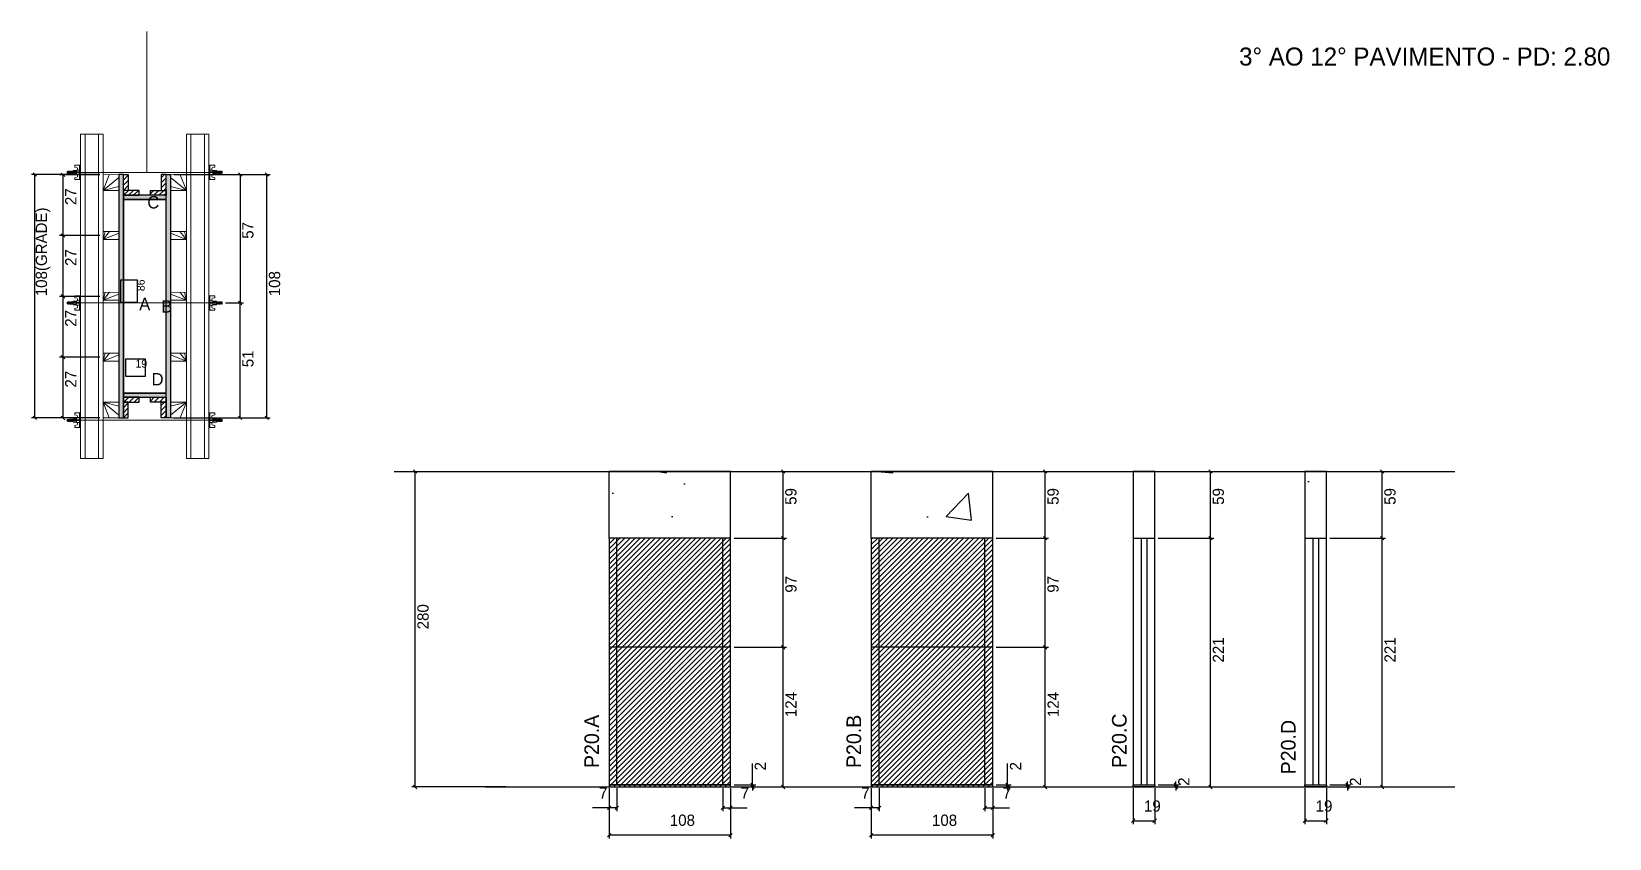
# Model space of a CAD drawing. Header units: metres. Extents: x 2683 to 4085, y 6329 to 7045.
import ezdxf

# ---------------------------------------------------------------- set-up
doc = ezdxf.new("R2010")
doc.units = ezdxf.units.M
for name, color, linetype in [('CHAPA', 7, 'Continuous'), ('COTA', 7, 'Continuous'), ('Hachura', 7, 'Continuous'), ('Madeira', 7, 'Continuous'), ('NIVEL 2° PAV.', 7, 'Continuous'), ('NOMENCLATURA', 7, 'Continuous'), ('Nível', 7, 'Continuous'), ('Painéis', 7, 'Continuous'), ('Perfil Metálico', 7, 'Continuous'), ('SARR_2.2x7', 7, 'Continuous'), ('SARRAFO', 7, 'Continuous'), ('Texto Seção', 7, 'Continuous'), ('TEXTO_GERAL', 7, 'Continuous')]:
    doc.layers.add(name, color=color, linetype=linetype)

msp = doc.modelspace()

# ---------------------------------------------------------------- hatches: boundary and pattern name
at = {"layer": 'COTA'}
h = msp.add_hatch(dxfattribs=at)
h.set_pattern_fill('AR-CONC')
h.paths.add_polyline_path([(3196, 6654.7), (3196, 6595.7), (3304, 6595.7), (3304, 6654.7), (3196, 6654.7)])
h = msp.add_hatch(dxfattribs=at)
h.set_pattern_fill('AR-CONC')
h.paths.add_polyline_path([(3428.9, 6654.7), (3428.9, 6595.7), (3536.9, 6595.7), (3536.9, 6654.7), (3428.9, 6654.7)])
h = msp.add_hatch(dxfattribs=at)
h.set_pattern_fill('AR-CONC')
h.paths.add_polyline_path([(3680.7, 6595.7), (3680.7, 6654.7), (3661.7, 6654.7), (3661.7, 6595.7), (3680.7, 6595.7)])
h = msp.add_hatch(dxfattribs=at)
h.set_pattern_fill('AR-CONC')
h.paths.add_polyline_path([(3833.2, 6595.7), (3833.2, 6654.7), (3814.2, 6654.7), (3814.2, 6595.7), (3833.2, 6595.7)])
at = {"layer": 'Hachura'}
h = msp.add_hatch(color=7, dxfattribs=at)
h.dxf.hatch_style = 1
h.paths.add_polyline_path([(2764.5, 6918.4), (2760.5, 6918.4), (2760.5, 6702.4), (2764.5, 6702.4), (2764.5, 6918.4)])
h = msp.add_hatch(color=7, dxfattribs=at)
h.dxf.hatch_style = 1
h.paths.add_polyline_path([(2764.5, 6918.4), (2760.5, 6918.4), (2760.5, 6702.4), (2764.5, 6702.4), (2764.5, 6918.4)])
h = msp.add_hatch(dxfattribs=at)
h.set_pattern_fill('ANSI31')
h.paths.add_polyline_path([(2764.5, 6904.4), (2768.9, 6904.4), (2768.9, 6918.4), (2764.5, 6918.4), (2764.5, 6904.4)])
h = msp.add_hatch(dxfattribs=at)
h.set_pattern_fill('ANSI31')
h.paths.add_polyline_path([(2802.5, 6904.4), (2798.1, 6904.4), (2798.1, 6918.4), (2802.5, 6918.4), (2802.5, 6904.4)])
h = msp.add_hatch(color=7, dxfattribs=at)
h.dxf.hatch_style = 1
h.paths.add_polyline_path([(2802.5, 6918.4), (2806.5, 6918.4), (2806.5, 6702.4), (2802.5, 6702.4), (2802.5, 6918.4)])
h = msp.add_hatch(color=7, dxfattribs=at)
h.dxf.hatch_style = 1
h.paths.add_polyline_path([(2802.5, 6918.4), (2806.5, 6918.4), (2806.5, 6702.4), (2802.5, 6702.4), (2802.5, 6918.4)])
h = msp.add_hatch(dxfattribs=at)
h.set_pattern_fill('ANSI31')
h.paths.add_polyline_path([(2764.5, 6900), (2764.5, 6904.4), (2778.5, 6904.4), (2778.5, 6900), (2764.5, 6900)])
h = msp.add_hatch(color=7, dxfattribs=at)
h.dxf.hatch_style = 1
h.paths.add_polyline_path([(2802.5, 6896.4), (2802.5, 6900), (2764.5, 6900), (2764.5, 6896.4), (2802.5, 6896.4)])
h = msp.add_hatch(color=7, dxfattribs=at)
h.dxf.hatch_style = 1
h.paths.add_polyline_path([(2802.5, 6896.4), (2802.5, 6900), (2764.5, 6900), (2764.5, 6896.4), (2802.5, 6896.4)])
h = msp.add_hatch(dxfattribs=at)
h.set_pattern_fill('ANSI31')
h.paths.add_polyline_path([(2802.5, 6900), (2802.5, 6904.4), (2788.5, 6904.4), (2788.5, 6900), (2802.5, 6900)])
h = msp.add_hatch(color=7, dxfattribs=at)
h.dxf.hatch_style = 1
h.paths.add_polyline_path([(2802.5, 6720.8), (2802.5, 6724.4), (2764.5, 6724.4), (2764.5, 6720.8), (2802.5, 6720.8)])
h = msp.add_hatch(color=7, dxfattribs=at)
h.dxf.hatch_style = 1
h.paths.add_polyline_path([(2802.5, 6720.8), (2802.5, 6724.4), (2764.5, 6724.4), (2764.5, 6720.8), (2802.5, 6720.8)])
h = msp.add_hatch(dxfattribs=at)
h.set_pattern_fill('ANSI31')
h.paths.add_polyline_path([(2764.5, 6716.4), (2764.5, 6720.8), (2778.5, 6720.8), (2778.5, 6716.4), (2764.5, 6716.4)])
h = msp.add_hatch(dxfattribs=at)
h.set_pattern_fill('ANSI31')
h.paths.add_polyline_path([(2764.5, 6716.4), (2768.9, 6716.4), (2768.9, 6702.4), (2764.5, 6702.4), (2764.5, 6716.4)])
h = msp.add_hatch(dxfattribs=at)
h.set_pattern_fill('ANSI31')
h.paths.add_polyline_path([(2802.5, 6716.4), (2802.5, 6720.8), (2788.5, 6720.8), (2788.5, 6716.4), (2802.5, 6716.4)])
h = msp.add_hatch(dxfattribs=at)
h.set_pattern_fill('ANSI31')
h.paths.add_polyline_path([(2802.5, 6716.4), (2798.1, 6716.4), (2798.1, 6702.4), (2802.5, 6702.4), (2802.5, 6716.4)])
h = msp.add_hatch(dxfattribs=at)
h.set_pattern_fill('ANSI31')
h.paths.add_polyline_path([(3304, 6595.7), (3196, 6595.7), (3196, 6374.7), (3304, 6374.7), (3304, 6595.7)])
h = msp.add_hatch(dxfattribs=at)
h.set_pattern_fill('ANSI31')
h.paths.add_polyline_path([(3536.9, 6595.7), (3428.9, 6595.7), (3428.9, 6374.7), (3536.9, 6374.7), (3536.9, 6595.7)])

# ---------------------------------------------------------------- linework, layer by layer
at = {"layer": 'CHAPA', "color": 1, "lineweight": 25}
for points in [[(2764.5, 6918.4), (2760.5, 6918.4), (2760.5, 6702.4), (2764.5, 6702.4)], [(2764.5, 6918.4), (2760.5, 6918.4), (2760.5, 6702.4), (2764.5, 6702.4)], [(2802.5, 6918.4), (2806.5, 6918.4), (2806.5, 6702.4), (2802.5, 6702.4)], [(2802.5, 6918.4), (2806.5, 6918.4), (2806.5, 6702.4), (2802.5, 6702.4)], [(2802.5, 6896.4), (2802.5, 6900), (2764.5, 6900), (2764.5, 6896.4)], [(2802.5, 6896.4), (2802.5, 6900), (2764.5, 6900), (2764.5, 6896.4)], [(2802.5, 6720.8), (2802.5, 6724.4), (2764.5, 6724.4), (2764.5, 6720.8)], [(2802.5, 6720.8), (2802.5, 6724.4), (2764.5, 6724.4), (2764.5, 6720.8)]]:
    msp.add_lwpolyline(points, close=True, dxfattribs=at)
at = {"layer": 'COTA', "color": 241, "lineweight": 25}
for p, q in [((2743.5, 6918.4), (2683, 6918.4)), ((2686, 6702.4), (2686, 6918.4)), ((2743.5, 6918.3), (2707.9, 6918.3)), ((2710.9, 6918.3), (2710.9, 6864.3)), ((2809.5, 6918.4), (2894.9, 6918.4)), ((2843.5, 6918.4), (2871.3, 6918.4)), ((2868.3, 6918.4), (2868.3, 6804.4)), ((2891.9, 6702.4), (2891.9, 6918.4)), ((2743.5, 6864.3), (2707.9, 6864.3)), ((2743.5, 6864.3), (2707.9, 6864.3)), ((2710.9, 6864.3), (2710.9, 6810.3)), ((2743.5, 6810.3), (2707.9, 6810.3)), ((2743.5, 6810.3), (2707.9, 6810.3)), ((2710.9, 6810.3), (2710.9, 6756.3)), ((2855.3, 6804.4), (2871.3, 6804.4)), ((2855.3, 6804.4), (2871.3, 6804.4)), ((2868.3, 6702.4), (2868.3, 6804.4)), ((2743.5, 6756.3), (2707.9, 6756.3)), ((2743.5, 6756.3), (2707.9, 6756.3)), ((2710.9, 6756.3), (2710.9, 6702.3)), ((2743.5, 6702.4), (2683, 6702.4)), ((2743.5, 6702.3), (2707.9, 6702.3)), ((2809.5, 6702.4), (2894.9, 6702.4)), ((2843.5, 6702.4), (2871.3, 6702.4)), ((3304, 6654.7), (3196, 6654.7)), ((3196, 6595.7), (3196, 6654.7)), ((3304, 6595.7), (3304, 6654.7)), ((3536.9, 6654.7), (3428.9, 6654.7)), ((3428.9, 6595.7), (3428.9, 6654.7)), ((3536.9, 6595.7), (3536.9, 6654.7))]:
    msp.add_line(p, q, dxfattribs=at)
at = {"layer": 'COTA', "color": 0, "lineweight": 25}
for p, q in [((2687.5, 6916.9), (2684.5, 6919.9)), ((2712.4, 6916.8), (2709.4, 6919.8)), ((2869.8, 6916.9), (2866.8, 6919.9)), ((2893.4, 6916.9), (2890.4, 6919.9)), ((2709.4, 6865.8), (2712.4, 6862.8)), ((2712.4, 6862.8), (2709.4, 6865.8)), ((2709.4, 6811.8), (2712.4, 6808.8)), ((2712.4, 6808.8), (2709.4, 6811.8)), ((2869.8, 6802.9), (2866.8, 6805.9)), ((2866.8, 6805.9), (2869.8, 6802.9)), ((2709.4, 6757.8), (2712.4, 6754.8)), ((2712.4, 6754.8), (2709.4, 6757.8)), ((2684.5, 6703.9), (2687.5, 6700.9)), ((2709.4, 6703.8), (2712.4, 6700.8)), ((2866.8, 6703.9), (2869.8, 6700.9)), ((2890.4, 6703.9), (2893.4, 6700.9)), ((3352.2, 6653.2), (3349.2, 6656.2)), ((3585, 6653.2), (3582, 6656.2)), ((3731.9, 6653.2), (3728.9, 6656.2)), ((3884.4, 6653.2), (3881.4, 6656.2)), ((3352.2, 6594.2), (3349.2, 6597.2)), ((3349.2, 6597.2), (3352.2, 6594.2)), ((3585, 6594.2), (3582, 6597.2)), ((3582, 6597.2), (3585, 6594.2)), ((3728.9, 6597.2), (3731.9, 6594.2)), ((3731.9, 6594.2), (3728.9, 6597.2)), ((3881.4, 6597.2), (3884.4, 6594.2)), ((3884.4, 6594.2), (3881.4, 6597.2)), ((3352.2, 6497.2), (3349.2, 6500.2)), ((3349.2, 6500.2), (3352.2, 6497.2)), ((3585, 6497.2), (3582, 6500.2)), ((3582, 6500.2), (3585, 6497.2)), ((3321.8, 6378.2), (3324.8, 6375.2)), ((3548.6, 6378.2), (3551.6, 6375.2)), ((3698.1, 6378.2), (3701.1, 6375.2)), ((3850.6, 6378.2), (3853.6, 6375.2)), ((3324.8, 6373.2), (3321.8, 6376.2)), ((3349.2, 6376.2), (3352.2, 6373.2)), ((3551.6, 6373.2), (3548.6, 6376.2)), ((3582, 6376.2), (3585, 6373.2)), ((3701.1, 6373.2), (3698.1, 6376.2)), ((3728.9, 6376.2), (3731.9, 6373.2)), ((3853.6, 6373.2), (3850.6, 6376.2)), ((3881.4, 6376.2), (3884.4, 6373.2)), ((3197.5, 6357.6), (3194.5, 6354.6)), ((3201.5, 6354.6), (3204.5, 6357.6)), ((3298.5, 6357.6), (3295.5, 6354.6)), ((3302.5, 6354.6), (3305.5, 6357.6)), ((3430.4, 6357.6), (3427.4, 6354.6)), ((3434.4, 6354.6), (3437.4, 6357.6)), ((3531.4, 6357.6), (3528.4, 6354.6)), ((3535.4, 6354.6), (3538.4, 6357.6)), ((3663.2, 6346.3), (3660.2, 6343.3)), ((3679.2, 6343.3), (3682.2, 6346.3)), ((3815.7, 6346.3), (3812.7, 6343.3)), ((3831.7, 6343.3), (3834.7, 6346.3)), ((3197.5, 6333.5), (3194.5, 6330.5)), ((3302.5, 6330.5), (3305.5, 6333.5)), ((3430.4, 6333.5), (3427.4, 6330.5)), ((3535.4, 6330.5), (3538.4, 6333.5))]:
    msp.add_line(p, q, dxfattribs=at)
at = {"layer": 'COTA', "color": 180, "lineweight": 25}
for p, q in [((2777, 6824.6), (2762, 6824.6)), ((2762, 6824.6), (2762, 6805.2)), ((2777, 6805.2), (2777, 6824.6)), ((2762, 6805.2), (2777, 6805.2)), ((2784.3, 6754.5), (2766.3, 6754.5)), ((2766.3, 6754.5), (2766.3, 6739.5)), ((2784.3, 6739.5), (2784.3, 6754.5)), ((2766.3, 6739.5), (2784.3, 6739.5))]:
    msp.add_line(p, q, dxfattribs=at)
at = {"layer": 'COTA', "color": 4, "lineweight": 25}
for p, q in [((3307, 6654.7), (3353.7, 6654.7)), ((3350.7, 6595.7), (3350.7, 6654.7)), ((3539.9, 6654.7), (3586.5, 6654.7)), ((3583.5, 6595.7), (3583.5, 6654.7)), ((3683.7, 6654.7), (3733.4, 6654.7)), ((3730.4, 6595.7), (3730.4, 6654.7)), ((3836.2, 6654.7), (3885.9, 6654.7)), ((3882.9, 6595.7), (3882.9, 6654.7)), ((3307, 6595.7), (3353.7, 6595.7)), ((3307, 6595.7), (3353.7, 6595.7)), ((3350.7, 6498.7), (3350.7, 6595.7)), ((3539.9, 6595.7), (3586.5, 6595.7)), ((3539.9, 6595.7), (3586.5, 6595.7)), ((3583.5, 6498.7), (3583.5, 6595.7)), ((3683.7, 6595.7), (3733.4, 6595.7)), ((3683.7, 6595.7), (3733.4, 6595.7)), ((3730.4, 6374.7), (3730.4, 6595.7)), ((3836.2, 6595.7), (3885.9, 6595.7)), ((3836.2, 6595.7), (3885.9, 6595.7)), ((3882.9, 6374.7), (3882.9, 6595.7)), ((3307, 6498.7), (3353.7, 6498.7)), ((3307, 6498.7), (3353.7, 6498.7)), ((3350.7, 6374.7), (3350.7, 6498.7)), ((3539.9, 6498.7), (3586.5, 6498.7)), ((3539.9, 6498.7), (3586.5, 6498.7)), ((3583.5, 6374.7), (3583.5, 6498.7)), ((3323.3, 6376.7), (3323.3, 6395.5)), ((3550.1, 6376.7), (3550.1, 6395.5)), ((3699.6, 6376.7), (3699.6, 6379.7)), ((3852.1, 6376.7), (3852.1, 6379.7)), ((3196, 6373.7), (3196, 6329)), ((3196, 6371.7), (3196, 6353.1)), ((3203, 6373.7), (3203, 6353.1)), ((3297, 6373.7), (3297, 6353.1)), ((3304, 6373.7), (3304, 6329)), ((3304, 6371.7), (3304, 6353.1)), ((3307, 6376.7), (3326.3, 6376.7)), ((3307, 6374.7), (3326.3, 6374.7)), ((3307, 6374.7), (3353.7, 6374.7)), ((3323.3, 6374.7), (3323.3, 6376.7)), ((3323.3, 6374.7), (3323.3, 6371.7)), ((3428.9, 6373.7), (3428.9, 6329)), ((3428.9, 6371.7), (3428.9, 6353.1)), ((3435.9, 6373.7), (3435.9, 6353.1)), ((3529.9, 6373.7), (3529.9, 6353.1)), ((3536.9, 6373.7), (3536.9, 6329)), ((3536.9, 6371.7), (3536.9, 6353.1)), ((3539.9, 6376.7), (3553.1, 6376.7)), ((3539.9, 6374.7), (3553.1, 6374.7)), ((3539.9, 6374.7), (3586.5, 6374.7)), ((3550.1, 6374.7), (3550.1, 6376.7)), ((3550.1, 6374.7), (3550.1, 6371.7)), ((3661.7, 6373.7), (3661.7, 6341.8)), ((3680.7, 6373.7), (3680.7, 6341.8)), ((3683.7, 6376.7), (3702.6, 6376.7)), ((3683.7, 6374.7), (3702.6, 6374.7)), ((3683.7, 6374.7), (3733.4, 6374.7)), ((3699.6, 6374.7), (3699.6, 6376.7)), ((3699.6, 6374.7), (3699.6, 6371.7)), ((3814.2, 6373.7), (3814.2, 6341.8)), ((3833.2, 6373.7), (3833.2, 6341.8)), ((3836.2, 6376.7), (3855.1, 6376.7)), ((3836.2, 6374.7), (3855.1, 6374.7)), ((3836.2, 6374.7), (3885.9, 6374.7)), ((3852.1, 6374.7), (3852.1, 6376.7)), ((3852.1, 6374.7), (3852.1, 6371.7)), ((3196, 6356.1), (3181.3, 6356.1)), ((3203, 6356.1), (3196, 6356.1)), ((3297, 6356.1), (3304, 6356.1)), ((3304, 6356.1), (3318.7, 6356.1)), ((3428.9, 6356.1), (3414.1, 6356.1)), ((3435.9, 6356.1), (3428.9, 6356.1)), ((3529.9, 6356.1), (3536.9, 6356.1)), ((3536.9, 6356.1), (3551.6, 6356.1)), ((3661.7, 6344.8), (3680.7, 6344.8)), ((3814.2, 6344.8), (3833.2, 6344.8)), ((3304, 6332), (3196, 6332)), ((3536.9, 6332), (3428.9, 6332))]:
    msp.add_line(p, q, dxfattribs=at)
at = {"layer": 'COTA', "color": 241, "lineweight": 25}
for points in [[(3680.7, 6595.7), (3680.7, 6654.7), (3661.7, 6654.7), (3661.7, 6595.7)], [(3833.2, 6595.7), (3833.2, 6654.7), (3814.2, 6654.7), (3814.2, 6595.7)]]:
    msp.add_lwpolyline(points, dxfattribs=at)
at = {"layer": 'Hachura', "color": 0, "lineweight": 9}
for p, q in [((2726.5, 6926.8), (2721.4, 6926.8)), ((2721.4, 6926.8), (2721.4, 6925.1)), ((2721.4, 6925.1), (2723.6, 6924.6)), ((2725.6, 6926.8), (2725.6, 6913.9)), ((2725.6, 6926.8), (2725.6, 6921.7)), ((2725.6, 6926.7), (2726.5, 6926.7)), ((2725.6, 6926.5), (2726.5, 6926.5)), ((2725.6, 6926.1), (2726.5, 6926.1)), ((2725.6, 6925.7), (2726.5, 6925.7)), ((2725.6, 6924.8), (2726.5, 6924.8)), ((2726.5, 6913.9), (2726.5, 6926.8)), ((2840.5, 6913.9), (2840.5, 6926.8)), ((2840.5, 6926.8), (2845.7, 6926.8)), ((2841.5, 6926.7), (2840.5, 6926.7)), ((2841.5, 6926.5), (2840.5, 6926.5)), ((2841.5, 6926.1), (2840.5, 6926.1)), ((2841.5, 6925.7), (2840.5, 6925.7)), ((2841.5, 6924.8), (2840.5, 6924.8)), ((2841.4, 6926.8), (2841.4, 6913.9)), ((2841.4, 6926.8), (2841.4, 6921.7)), ((2845.7, 6925.1), (2843.5, 6924.6)), ((2845.7, 6926.8), (2845.7, 6925.1)), ((2715.1, 6921.4), (2714.7, 6921.1)), ((2714.7, 6921.1), (2714.7, 6919.8)), ((2715.1, 6919.5), (2714.7, 6919.8)), ((2715.4, 6921.4), (2715.1, 6921.4)), ((2715.1, 6919.5), (2715.1, 6921.4)), ((2715.7, 6919.5), (2715.1, 6920.8)), ((2715.6, 6919.4), (2715.1, 6920.5)), ((2715.1, 6920), (2715.4, 6919.3)), ((2715.1, 6919.7), (2715.2, 6919.5)), ((2715.4, 6921.4), (2716.3, 6919.5)), ((2715.4, 6921.4), (2716.3, 6919.5)), ((2715.5, 6921.5), (2716.6, 6919.3)), ((2716.8, 6919.4), (2715.7, 6921.5)), ((2715.7, 6919.5), (2716.3, 6919.5)), ((2716.5, 6921.4), (2715.9, 6921.4)), ((2716.9, 6919.5), (2715.9, 6921.4)), ((2716.5, 6921.4), (2717.5, 6919.5)), ((2716.6, 6921.5), (2717.7, 6919.3)), ((2717.9, 6919.4), (2716.9, 6921.5)), ((2717.5, 6919.5), (2716.9, 6919.5)), ((2717.7, 6921.4), (2717.1, 6921.4)), ((2718, 6919.5), (2717.1, 6921.4)), ((2717.3, 6921.4), (2717.1, 6921.4)), ((2717.7, 6921.4), (2718.7, 6919.5)), ((2717.8, 6921.5), (2718.9, 6919.3)), ((2719.1, 6919.4), (2718, 6921.5)), ((2718.2, 6919.5), (2718, 6919.5)), ((2718.9, 6921.4), (2718.2, 6921.4)), ((2719.2, 6919.5), (2718.2, 6921.4)), ((2718.2, 6919.5), (2718.7, 6919.5)), ((2718.9, 6921.4), (2719.8, 6919.5)), ((2719.8, 6920.2), (2719.2, 6921.5)), ((2719.2, 6919.5), (2719.8, 6919.5)), ((2719.8, 6920.5), (2719.4, 6921.4)), ((2719.8, 6921.4), (2719.4, 6921.4)), ((2719.8, 6918.7), (2719.8, 6922)), ((2719.8, 6922), (2723, 6922)), ((2719.8, 6921), (2723, 6921)), ((2719.8, 6919.5), (2723, 6919.5)), ((2723, 6918.7), (2719.8, 6918.7)), ((2719.9, 6918.7), (2719.9, 6922)), ((2721.4, 6915.6), (2723.6, 6916.2)), ((2721.4, 6913.9), (2721.4, 6915.6)), ((2725.6, 6913.9), (2721.4, 6913.9)), ((2723, 6922.3), (2723, 6918.4)), ((2725.6, 6922.3), (2723, 6922.3)), ((2723, 6918.4), (2723, 6918.7)), ((2723, 6918.4), (2723, 6918.7)), ((2723, 6918.4), (2725.6, 6918.4)), ((2725.6, 6920.7), (2723.6, 6920.7)), ((2723.6, 6920.2), (2725.6, 6920.2)), ((2723.8, 6924.2), (2723.8, 6922.3)), ((2723.8, 6916.5), (2723.8, 6918.4)), ((2725.6, 6923.4), (2726.5, 6923.4)), ((2725.6, 6920.4), (2725.6, 6922.3)), ((2725.6, 6921.7), (2725.6, 6921)), ((2725.6, 6920.4), (2726.5, 6920.4)), ((2725.6, 6917.3), (2726.5, 6917.3)), ((2725.6, 6915.9), (2726.5, 6915.9)), ((2725.6, 6915.1), (2726.5, 6915.1)), ((2725.6, 6914.6), (2726.5, 6914.6)), ((2725.6, 6914.3), (2726.5, 6914.3)), ((2725.6, 6914.1), (2726.5, 6914.1)), ((2725.6, 6913.9), (2726.5, 6913.9)), ((2725.9, 6921.3), (2725.7, 6921.3)), ((2725.8, 6919.4), (2726.2, 6919.4)), ((2726.4, 6921.3), (2725.9, 6921.3)), ((2726.5, 6914.9), (2726.5, 6922.7)), ((2841.5, 6923.4), (2840.5, 6923.4)), ((2840.5, 6914.9), (2840.5, 6922.7)), ((2841.4, 6920.4), (2840.5, 6920.4)), ((2841.5, 6917.3), (2840.5, 6917.3)), ((2841.5, 6915.9), (2840.5, 6915.9)), ((2841.5, 6915.1), (2840.5, 6915.1)), ((2841.5, 6914.6), (2840.5, 6914.6)), ((2841.5, 6914.3), (2840.5, 6914.3)), ((2841.5, 6914.1), (2840.5, 6914.1)), ((2841.4, 6913.9), (2840.5, 6913.9)), ((2840.7, 6921.3), (2841.1, 6921.3)), ((2841.3, 6919.4), (2840.9, 6919.4)), ((2841.1, 6921.3), (2841.3, 6921.3)), ((2841.4, 6920.4), (2841.4, 6922.3)), ((2841.4, 6922.3), (2844, 6922.3)), ((2841.4, 6921.7), (2841.4, 6921)), ((2841.4, 6920.7), (2843.4, 6920.7)), ((2843.4, 6920.2), (2841.4, 6920.2)), ((2844, 6918.4), (2841.4, 6918.4)), ((2841.4, 6913.9), (2845.7, 6913.9)), ((2843.2, 6924.2), (2843.2, 6922.3)), ((2843.2, 6916.5), (2843.2, 6918.4)), ((2845.7, 6915.6), (2843.5, 6916.2)), ((2844, 6922.3), (2844, 6918.4)), ((2847.2, 6922), (2844, 6922)), ((2847.2, 6921), (2844, 6921)), ((2847.2, 6919.5), (2844, 6919.5)), ((2844, 6918.7), (2847.2, 6918.7)), ((2844, 6918.4), (2844, 6918.7)), ((2844, 6918.4), (2844, 6918.7)), ((2845.7, 6913.9), (2845.7, 6915.6)), ((2847.2, 6918.7), (2847.2, 6922)), ((2847.2, 6918.7), (2847.2, 6922)), ((2847.2, 6920.2), (2847.9, 6921.5)), ((2848.2, 6921.4), (2847.2, 6919.5)), ((2847.2, 6920.5), (2847.7, 6921.4)), ((2847.2, 6921.4), (2847.7, 6921.4)), ((2847.9, 6919.5), (2847.2, 6919.5)), ((2847.9, 6919.5), (2848.9, 6921.4)), ((2848, 6919.4), (2849, 6921.5)), ((2849.3, 6921.5), (2848.2, 6919.3)), ((2848.2, 6921.4), (2848.9, 6921.4)), ((2849.4, 6921.4), (2848.4, 6919.5)), ((2848.8, 6919.5), (2848.4, 6919.5)), ((2848.8, 6919.5), (2849, 6919.5)), ((2849, 6919.5), (2850, 6921.4)), ((2849.1, 6919.4), (2850.2, 6921.5)), ((2850.4, 6921.5), (2849.4, 6919.3)), ((2849.4, 6921.4), (2850, 6921.4)), ((2850.5, 6921.4), (2849.6, 6919.5)), ((2849.6, 6919.5), (2850.2, 6919.5)), ((2849.8, 6921.4), (2850, 6921.4)), ((2850.2, 6919.5), (2851.2, 6921.4)), ((2850.3, 6919.4), (2851.4, 6921.5)), ((2851.6, 6921.5), (2850.5, 6919.3)), ((2850.5, 6921.4), (2851.2, 6921.4)), ((2851.7, 6921.4), (2850.7, 6919.5)), ((2851.7, 6921.4), (2850.7, 6919.5)), ((2851.4, 6919.5), (2850.7, 6919.5)), ((2851.4, 6919.5), (2852, 6920.8)), ((2851.4, 6919.4), (2852, 6920.5)), ((2851.7, 6921.4), (2852, 6921.4)), ((2852, 6920), (2851.7, 6919.3)), ((2852, 6919.7), (2851.9, 6919.5)), ((2852, 6921.4), (2852.3, 6921.1)), ((2852, 6919.5), (2852, 6921.4)), ((2852, 6919.5), (2852.3, 6919.8)), ((2852.3, 6921.1), (2852.3, 6919.8)), ((2715.1, 6805.4), (2714.7, 6805.1)), ((2714.7, 6805.1), (2714.7, 6803.8)), ((2715.1, 6803.5), (2714.7, 6803.8)), ((2715.4, 6805.4), (2715.1, 6805.4)), ((2715.1, 6803.5), (2715.1, 6805.4)), ((2715.7, 6803.5), (2715.1, 6804.8)), ((2715.6, 6803.4), (2715.1, 6804.5)), ((2715.1, 6804), (2715.4, 6803.3)), ((2715.1, 6803.7), (2715.2, 6803.5)), ((2715.4, 6805.4), (2716.3, 6803.5)), ((2715.4, 6805.4), (2716.3, 6803.5)), ((2715.5, 6805.5), (2716.6, 6803.3)), ((2716.8, 6803.4), (2715.7, 6805.5)), ((2715.7, 6803.5), (2716.3, 6803.5)), ((2716.5, 6805.4), (2715.9, 6805.4)), ((2716.9, 6803.5), (2715.9, 6805.4)), ((2716.5, 6805.4), (2717.5, 6803.5)), ((2716.6, 6805.5), (2717.7, 6803.3)), ((2717.9, 6803.4), (2716.9, 6805.5)), ((2717.5, 6803.5), (2716.9, 6803.5)), ((2717.7, 6805.4), (2717.1, 6805.4)), ((2718, 6803.5), (2717.1, 6805.4)), ((2717.3, 6805.4), (2717.1, 6805.4)), ((2717.7, 6805.4), (2718.7, 6803.5)), ((2717.8, 6805.5), (2718.9, 6803.3)), ((2719.1, 6803.4), (2718, 6805.5)), ((2718.2, 6803.5), (2718, 6803.5)), ((2718.9, 6805.4), (2718.2, 6805.4)), ((2719.2, 6803.5), (2718.2, 6805.4)), ((2718.2, 6803.5), (2718.7, 6803.5)), ((2718.9, 6805.4), (2719.8, 6803.5)), ((2719.8, 6804.2), (2719.2, 6805.5)), ((2719.2, 6803.5), (2719.8, 6803.5)), ((2719.8, 6804.5), (2719.4, 6805.4)), ((2719.8, 6805.4), (2719.4, 6805.4)), ((2719.8, 6802.7), (2719.8, 6806)), ((2719.8, 6806), (2723, 6806)), ((2719.8, 6805), (2723, 6805)), ((2719.8, 6803.5), (2723, 6803.5)), ((2723, 6802.7), (2719.8, 6802.7)), ((2719.9, 6802.7), (2719.9, 6806)), ((2726.5, 6810.8), (2721.4, 6810.8)), ((2721.4, 6810.8), (2721.4, 6809.1)), ((2721.4, 6809.1), (2723.6, 6808.6)), ((2721.4, 6799.6), (2723.6, 6800.2)), ((2721.4, 6797.9), (2721.4, 6799.6)), ((2723, 6806.3), (2723, 6802.4)), ((2725.6, 6806.3), (2723, 6806.3)), ((2723, 6802.4), (2723, 6802.7)), ((2723, 6802.4), (2723, 6802.7)), ((2723, 6802.4), (2725.6, 6802.4)), ((2725.6, 6804.7), (2723.6, 6804.7)), ((2723.6, 6804.2), (2725.6, 6804.2)), ((2723.8, 6808.2), (2723.8, 6806.3)), ((2723.8, 6800.5), (2723.8, 6802.4)), ((2725.6, 6810.8), (2725.6, 6797.9)), ((2725.6, 6810.8), (2725.6, 6805.7)), ((2725.6, 6810.7), (2726.5, 6810.7)), ((2725.6, 6810.5), (2726.5, 6810.5)), ((2725.6, 6810.1), (2726.5, 6810.1)), ((2725.6, 6809.7), (2726.5, 6809.7)), ((2725.6, 6808.8), (2726.5, 6808.8)), ((2725.6, 6807.4), (2726.5, 6807.4)), ((2725.6, 6804.4), (2725.6, 6806.3)), ((2725.6, 6805.7), (2725.6, 6805)), ((2725.6, 6804.4), (2726.5, 6804.4)), ((2725.6, 6801.3), (2726.5, 6801.3)), ((2725.6, 6799.9), (2726.5, 6799.9)), ((2725.6, 6799.1), (2726.5, 6799.1)), ((2725.6, 6798.6), (2726.5, 6798.6)), ((2725.9, 6805.3), (2725.7, 6805.3)), ((2725.8, 6803.4), (2726.2, 6803.4)), ((2726.4, 6805.3), (2725.9, 6805.3)), ((2726.5, 6797.9), (2726.5, 6810.8)), ((2726.5, 6798.9), (2726.5, 6806.7)), ((2840.5, 6797.9), (2840.5, 6810.8)), ((2840.5, 6810.8), (2845.7, 6810.8)), ((2841.5, 6810.7), (2840.5, 6810.7)), ((2841.5, 6810.5), (2840.5, 6810.5)), ((2841.5, 6810.1), (2840.5, 6810.1)), ((2841.5, 6809.7), (2840.5, 6809.7)), ((2841.5, 6808.8), (2840.5, 6808.8)), ((2841.5, 6807.4), (2840.5, 6807.4)), ((2840.5, 6798.9), (2840.5, 6806.7)), ((2841.4, 6804.4), (2840.5, 6804.4)), ((2841.5, 6801.3), (2840.5, 6801.3)), ((2841.5, 6799.9), (2840.5, 6799.9)), ((2841.5, 6799.1), (2840.5, 6799.1)), ((2841.5, 6798.6), (2840.5, 6798.6)), ((2840.7, 6805.3), (2841.1, 6805.3)), ((2841.3, 6803.4), (2840.9, 6803.4)), ((2841.1, 6805.3), (2841.3, 6805.3)), ((2841.4, 6810.8), (2841.4, 6797.9)), ((2841.4, 6810.8), (2841.4, 6805.7)), ((2841.4, 6804.4), (2841.4, 6806.3)), ((2841.4, 6806.3), (2844, 6806.3)), ((2841.4, 6805.7), (2841.4, 6805)), ((2841.4, 6804.7), (2843.4, 6804.7)), ((2843.4, 6804.2), (2841.4, 6804.2)), ((2844, 6802.4), (2841.4, 6802.4)), ((2843.2, 6808.2), (2843.2, 6806.3)), ((2843.2, 6800.5), (2843.2, 6802.4)), ((2845.7, 6809.1), (2843.5, 6808.6)), ((2845.7, 6799.6), (2843.5, 6800.2)), ((2844, 6806.3), (2844, 6802.4)), ((2847.2, 6806), (2844, 6806)), ((2847.2, 6805), (2844, 6805)), ((2847.2, 6803.5), (2844, 6803.5)), ((2844, 6802.7), (2847.2, 6802.7)), ((2844, 6802.4), (2844, 6802.7)), ((2844, 6802.4), (2844, 6802.7)), ((2845.7, 6810.8), (2845.7, 6809.1)), ((2845.7, 6797.9), (2845.7, 6799.6)), ((2847.2, 6802.7), (2847.2, 6806)), ((2847.2, 6802.7), (2847.2, 6806)), ((2847.2, 6804.2), (2847.9, 6805.5)), ((2848.2, 6805.4), (2847.2, 6803.5)), ((2847.2, 6804.5), (2847.7, 6805.4)), ((2847.2, 6805.4), (2847.7, 6805.4)), ((2847.9, 6803.5), (2847.2, 6803.5)), ((2847.9, 6803.5), (2848.9, 6805.4)), ((2848, 6803.4), (2849, 6805.5)), ((2849.3, 6805.5), (2848.2, 6803.3)), ((2848.2, 6805.4), (2848.9, 6805.4)), ((2849.4, 6805.4), (2848.4, 6803.5)), ((2848.8, 6803.5), (2848.4, 6803.5)), ((2848.8, 6803.5), (2849, 6803.5)), ((2849, 6803.5), (2850, 6805.4)), ((2849.1, 6803.4), (2850.2, 6805.5)), ((2850.4, 6805.5), (2849.4, 6803.3)), ((2849.4, 6805.4), (2850, 6805.4)), ((2850.5, 6805.4), (2849.6, 6803.5)), ((2849.6, 6803.5), (2850.2, 6803.5)), ((2849.8, 6805.4), (2850, 6805.4)), ((2850.2, 6803.5), (2851.2, 6805.4)), ((2850.3, 6803.4), (2851.4, 6805.5)), ((2851.6, 6805.5), (2850.5, 6803.3)), ((2850.5, 6805.4), (2851.2, 6805.4)), ((2851.7, 6805.4), (2850.7, 6803.5)), ((2851.7, 6805.4), (2850.7, 6803.5)), ((2851.4, 6803.5), (2850.7, 6803.5)), ((2851.4, 6803.5), (2852, 6804.8)), ((2851.4, 6803.4), (2852, 6804.5)), ((2851.7, 6805.4), (2852, 6805.4)), ((2852, 6804), (2851.7, 6803.3)), ((2852, 6803.7), (2851.9, 6803.5)), ((2852, 6805.4), (2852.3, 6805.1)), ((2852, 6803.5), (2852, 6805.4)), ((2852, 6803.5), (2852.3, 6803.8)), ((2852.3, 6805.1), (2852.3, 6803.8)), ((2725.6, 6797.9), (2721.4, 6797.9)), ((2725.6, 6798.3), (2726.5, 6798.3)), ((2725.6, 6798.1), (2726.5, 6798.1)), ((2725.6, 6797.9), (2726.5, 6797.9)), ((2841.5, 6798.3), (2840.5, 6798.3)), ((2841.5, 6798.1), (2840.5, 6798.1)), ((2841.4, 6797.9), (2840.5, 6797.9)), ((2841.4, 6797.9), (2845.7, 6797.9)), ((2715.1, 6701.3), (2714.7, 6700.9)), ((2714.7, 6699.6), (2714.7, 6700.9)), ((2715.1, 6700.7), (2715.4, 6701.4)), ((2715.6, 6701.4), (2715.1, 6700.2)), ((2715.1, 6701), (2715.2, 6701.3)), ((2715.7, 6701.3), (2715.1, 6700)), ((2715.1, 6701.3), (2715.1, 6699.3)), ((2715.4, 6699.3), (2716.3, 6701.3)), ((2715.4, 6699.3), (2716.3, 6701.3)), ((2715.5, 6699.3), (2716.6, 6701.4)), ((2716.8, 6701.4), (2715.7, 6699.2)), ((2715.7, 6701.3), (2716.3, 6701.3)), ((2716.9, 6701.3), (2715.9, 6699.3)), ((2716.5, 6699.3), (2717.5, 6701.3)), ((2716.6, 6699.3), (2717.7, 6701.4)), ((2717.9, 6701.4), (2716.9, 6699.2)), ((2717.5, 6701.3), (2716.9, 6701.3)), ((2718, 6701.3), (2717.1, 6699.3)), ((2717.7, 6699.3), (2718.7, 6701.3)), ((2717.8, 6699.3), (2718.9, 6701.4)), ((2719.1, 6701.4), (2718, 6699.2)), ((2718.2, 6701.3), (2718, 6701.3)), ((2718.2, 6701.3), (2718.7, 6701.3)), ((2719.2, 6701.3), (2718.2, 6699.3)), ((2718.9, 6699.3), (2719.8, 6701.3)), ((2719.2, 6701.3), (2719.8, 6701.3)), ((2719.8, 6700.5), (2719.2, 6699.2)), ((2719.8, 6702), (2719.8, 6698.7)), ((2723, 6702), (2719.8, 6702)), ((2719.8, 6701.3), (2723, 6701.3)), ((2719.9, 6702), (2719.9, 6698.7)), ((2725.6, 6706.8), (2721.4, 6706.8)), ((2721.4, 6706.8), (2721.4, 6705.1)), ((2721.4, 6705.1), (2723.6, 6704.6)), ((2723, 6698.4), (2723, 6702.3)), ((2723, 6702.3), (2725.6, 6702.3)), ((2723, 6702.3), (2723, 6702)), ((2723, 6702.3), (2723, 6702)), ((2723.6, 6700.6), (2725.6, 6700.6)), ((2723.8, 6704.2), (2723.8, 6702.3)), ((2725.6, 6693.9), (2725.6, 6706.8)), ((2725.6, 6706.8), (2726.5, 6706.8)), ((2725.6, 6706.7), (2726.5, 6706.7)), ((2725.6, 6706.5), (2726.5, 6706.5)), ((2725.6, 6706.1), (2726.5, 6706.1)), ((2725.6, 6705.7), (2726.5, 6705.7)), ((2725.6, 6704.8), (2726.5, 6704.8)), ((2725.6, 6703.4), (2726.5, 6703.4)), ((2725.6, 6700.4), (2725.6, 6698.4)), ((2725.6, 6700.4), (2726.5, 6700.4)), ((2725.8, 6701.3), (2726.2, 6701.3)), ((2726.5, 6706.8), (2726.5, 6693.9)), ((2726.5, 6705.9), (2726.5, 6698)), ((2840.5, 6706.8), (2840.5, 6693.9)), ((2841.4, 6706.8), (2840.5, 6706.8)), ((2841.5, 6706.7), (2840.5, 6706.7)), ((2841.5, 6706.5), (2840.5, 6706.5)), ((2841.5, 6706.1), (2840.5, 6706.1)), ((2840.5, 6705.9), (2840.5, 6698)), ((2841.5, 6705.7), (2840.5, 6705.7)), ((2841.5, 6704.8), (2840.5, 6704.8)), ((2841.5, 6703.4), (2840.5, 6703.4)), ((2841.4, 6700.4), (2840.5, 6700.4)), ((2841.3, 6701.3), (2840.9, 6701.3)), ((2841.4, 6693.9), (2841.4, 6706.8)), ((2841.4, 6706.8), (2845.7, 6706.8)), ((2844, 6702.3), (2841.4, 6702.3)), ((2843.4, 6700.6), (2841.4, 6700.6)), ((2841.4, 6700.4), (2841.4, 6698.4)), ((2843.2, 6704.2), (2843.2, 6702.3)), ((2845.7, 6705.1), (2843.5, 6704.6)), ((2844, 6698.4), (2844, 6702.3)), ((2844, 6702.3), (2844, 6702)), ((2844, 6702.3), (2844, 6702)), ((2844, 6702), (2847.2, 6702)), ((2847.2, 6701.3), (2844, 6701.3)), ((2845.7, 6706.8), (2845.7, 6705.1)), ((2847.2, 6702), (2847.2, 6698.7)), ((2847.2, 6702), (2847.2, 6698.7)), ((2847.9, 6701.3), (2847.2, 6701.3)), ((2848.2, 6699.3), (2847.2, 6701.3)), ((2847.2, 6700.5), (2847.9, 6699.2)), ((2847.9, 6701.3), (2848.9, 6699.3)), ((2848, 6701.4), (2849, 6699.2)), ((2849.3, 6699.3), (2848.2, 6701.4)), ((2848.8, 6701.3), (2848.4, 6701.3)), ((2849.4, 6699.3), (2848.4, 6701.3)), ((2848.8, 6701.3), (2849, 6701.3)), ((2849, 6701.3), (2850, 6699.3)), ((2849.1, 6701.4), (2850.2, 6699.2)), ((2850.4, 6699.3), (2849.4, 6701.4)), ((2849.6, 6701.3), (2850.2, 6701.3)), ((2850.5, 6699.3), (2849.6, 6701.3)), ((2850.2, 6701.3), (2851.2, 6699.3)), ((2850.3, 6701.4), (2851.4, 6699.2)), ((2851.6, 6699.3), (2850.5, 6701.4)), ((2851.7, 6699.3), (2850.7, 6701.3)), ((2851.4, 6701.3), (2850.7, 6701.3)), ((2851.7, 6699.3), (2850.7, 6701.3)), ((2851.4, 6701.4), (2852, 6700.2)), ((2851.4, 6701.3), (2852, 6700)), ((2852, 6700.7), (2851.7, 6701.4)), ((2852, 6701), (2851.9, 6701.3)), ((2852, 6701.3), (2852.3, 6700.9)), ((2852, 6701.3), (2852, 6699.3)), ((2852.3, 6699.6), (2852.3, 6700.9)), ((2715.1, 6699.3), (2714.7, 6699.6)), ((2715.4, 6699.3), (2715.1, 6699.3)), ((2716.5, 6699.3), (2715.9, 6699.3)), ((2717.7, 6699.3), (2717.1, 6699.3)), ((2717.3, 6699.3), (2717.1, 6699.3)), ((2718.9, 6699.3), (2718.2, 6699.3)), ((2719.8, 6700.2), (2719.4, 6699.3)), ((2719.8, 6699.3), (2719.4, 6699.3)), ((2719.8, 6699.7), (2723, 6699.7)), ((2719.8, 6698.7), (2723, 6698.7)), ((2721.4, 6695.6), (2723.6, 6696.2)), ((2721.4, 6693.9), (2721.4, 6695.6)), ((2726.5, 6693.9), (2721.4, 6693.9)), ((2725.6, 6698.4), (2723, 6698.4)), ((2725.6, 6700), (2723.6, 6700)), ((2723.8, 6696.5), (2723.8, 6698.4)), ((2725.6, 6699.1), (2725.6, 6699.7)), ((2725.6, 6693.9), (2725.6, 6699.1)), ((2725.6, 6697.3), (2726.5, 6697.3)), ((2725.6, 6695.9), (2726.5, 6695.9)), ((2725.6, 6695.1), (2726.5, 6695.1)), ((2725.6, 6694.6), (2726.5, 6694.6)), ((2725.6, 6694.3), (2726.5, 6694.3)), ((2725.6, 6694.1), (2726.5, 6694.1)), ((2725.9, 6699.4), (2725.7, 6699.4)), ((2726.4, 6699.4), (2725.9, 6699.4)), ((2841.5, 6697.3), (2840.5, 6697.3)), ((2841.5, 6695.9), (2840.5, 6695.9)), ((2841.5, 6695.1), (2840.5, 6695.1)), ((2841.5, 6694.6), (2840.5, 6694.6)), ((2841.5, 6694.3), (2840.5, 6694.3)), ((2841.5, 6694.1), (2840.5, 6694.1)), ((2840.5, 6693.9), (2845.7, 6693.9)), ((2840.7, 6699.4), (2841.1, 6699.4)), ((2841.1, 6699.4), (2841.3, 6699.4)), ((2841.4, 6700), (2843.4, 6700)), ((2841.4, 6699.1), (2841.4, 6699.7)), ((2841.4, 6693.9), (2841.4, 6699.1)), ((2841.4, 6698.4), (2844, 6698.4)), ((2843.2, 6696.5), (2843.2, 6698.4)), ((2845.7, 6695.6), (2843.5, 6696.2)), ((2847.2, 6699.7), (2844, 6699.7)), ((2847.2, 6698.7), (2844, 6698.7)), ((2845.7, 6693.9), (2845.7, 6695.6)), ((2847.2, 6700.2), (2847.7, 6699.3)), ((2847.2, 6699.3), (2847.7, 6699.3)), ((2848.2, 6699.3), (2848.9, 6699.3)), ((2849.4, 6699.3), (2850, 6699.3)), ((2849.8, 6699.3), (2850, 6699.3)), ((2850.5, 6699.3), (2851.2, 6699.3)), ((2851.7, 6699.3), (2852, 6699.3)), ((2852, 6699.3), (2852.3, 6699.6))]:
    msp.add_line(p, q, dxfattribs=at)
at = {"layer": 'Hachura', "color": 251, "lineweight": 9}
for p, q in [((2851.3, 6920.4), (2719.5, 6920.4)), ((2851.3, 6804.4), (2719.5, 6804.4)), ((2851.3, 6700.4), (2719.5, 6700.4))]:
    msp.add_line(p, q, dxfattribs=at)
at = {"layer": 'Madeira', "color": 126, "lineweight": 18}
for p, q in [((2746.5, 6904.3), (2751.9, 6918.3)), ((2746.5, 6904.3), (2760.5, 6915.9)), ((2820.5, 6904.3), (2806.5, 6915.9)), ((2820.5, 6904.3), (2815.1, 6918.3)), ((2746.5, 6904.3), (2760.5, 6907.8)), ((2820.5, 6904.3), (2806.5, 6907.8)), ((2746.5, 6860.8), (2752.3, 6867.9)), ((2746.5, 6860.8), (2748.3, 6867.8)), ((2746.5, 6860.8), (2760.5, 6866.3)), ((2820.5, 6860.8), (2806.5, 6866.3)), ((2820.5, 6860.8), (2814.8, 6867.9)), ((2820.5, 6860.8), (2818.8, 6867.8)), ((2746.5, 6806.8), (2752.3, 6813.9)), ((2746.5, 6806.8), (2748.3, 6813.8)), ((2820.5, 6806.8), (2814.8, 6813.9)), ((2820.5, 6806.8), (2818.8, 6813.8)), ((2746.5, 6806.8), (2760.5, 6812.3)), ((2820.5, 6806.8), (2806.5, 6812.3)), ((2746.5, 6752.8), (2752.3, 6759.9)), ((2746.5, 6752.8), (2748.3, 6759.8)), ((2746.5, 6752.8), (2760.5, 6758.3)), ((2820.5, 6752.8), (2806.5, 6758.3)), ((2820.5, 6752.8), (2814.8, 6759.9)), ((2820.5, 6752.8), (2818.8, 6759.8)), ((2746.5, 6716.3), (2760.5, 6704.8)), ((2746.5, 6716.3), (2760.5, 6712.9)), ((2746.5, 6716.3), (2752, 6702.4)), ((2820.5, 6716.3), (2806.5, 6704.8)), ((2820.5, 6716.3), (2806.5, 6712.9)), ((2820.5, 6716.3), (2815.1, 6702.4))]:
    msp.add_line(p, q, dxfattribs=at)
for points in [[(2746.5, 6702.3), (2760.5, 6702.4), (2760.5, 6918.4), (2746.5, 6918.3)], [(2746.5, 6904.3), (2760.5, 6904.4), (2760.5, 6918.4), (2746.5, 6918.3)], [(2820.5, 6702.3), (2806.5, 6702.4), (2806.5, 6918.4), (2820.5, 6918.3)], [(2820.5, 6904.3), (2806.5, 6904.4), (2806.5, 6918.4), (2820.5, 6918.3)], [(2746.5, 6860.8), (2746.5, 6867.8), (2760.5, 6867.9), (2760.5, 6860.9)], [(2820.5, 6860.8), (2820.5, 6867.8), (2806.5, 6867.9), (2806.5, 6860.9)], [(2746.5, 6806.8), (2746.5, 6813.8), (2760.5, 6813.9), (2760.5, 6806.9)], [(2820.5, 6806.8), (2820.5, 6813.8), (2806.5, 6813.9), (2806.5, 6806.9)], [(2746.5, 6752.8), (2746.5, 6759.8), (2760.5, 6759.9), (2760.5, 6752.9)], [(2820.5, 6752.8), (2820.5, 6759.8), (2806.5, 6759.9), (2806.5, 6752.9)], [(2746.5, 6716.3), (2760.5, 6716.4), (2760.5, 6702.4), (2746.5, 6702.3)], [(2820.5, 6716.3), (2806.5, 6716.4), (2806.5, 6702.4), (2820.5, 6702.3)]]:
    msp.add_lwpolyline(points, close=True, dxfattribs=at)
at = {"layer": 'NIVEL 2° PAV.', "color": 4, "lineweight": 25}
for p, q in [((3020.7, 6654.7), (3026.8, 6654.7)), ((3023.8, 6374.7), (3023.8, 6654.7)), ((3104.4, 6374.7), (3020.8, 6374.7))]:
    msp.add_line(p, q, dxfattribs=at)
at = {"layer": 'NIVEL 2° PAV.', "color": 0, "lineweight": 25}
for p, q in [((3025.3, 6653.2), (3022.3, 6656.2)), ((3022.3, 6376.2), (3025.3, 6373.2))]:
    msp.add_line(p, q, dxfattribs=at)
at = {"layer": 'Nível', "color": 4, "lineweight": 25}
for p, q in [((3005.2, 6654.7), (3947.2, 6654.7)), ((3086.2, 6374.7), (3947.2, 6374.7))]:
    msp.add_line(p, q, dxfattribs=at)
at = {"layer": 'Painéis', "color": 200, "lineweight": 25}
for p, q in [((3196, 6595.7), (3196, 6374.7)), ((3304, 6595.7), (3196, 6595.7)), ((3304, 6374.7), (3304, 6595.7)), ((3428.9, 6595.7), (3428.9, 6374.7)), ((3536.9, 6595.7), (3428.9, 6595.7)), ((3536.9, 6374.7), (3536.9, 6595.7)), ((3661.7, 6595.7), (3661.7, 6376.7)), ((3661.7, 6595.7), (3680.7, 6595.7)), ((3680.7, 6376.7), (3680.7, 6595.7)), ((3814.2, 6595.7), (3814.2, 6376.7)), ((3814.2, 6595.7), (3833.2, 6595.7)), ((3833.2, 6376.7), (3833.2, 6595.7)), ((3304, 6498.7), (3196, 6498.7)), ((3536.9, 6498.7), (3428.9, 6498.7)), ((3196, 6376.7), (3304, 6376.7)), ((3428.9, 6376.7), (3536.9, 6376.7)), ((3661.7, 6376.7), (3680.7, 6376.7)), ((3814.2, 6376.7), (3833.2, 6376.7))]:
    msp.add_line(p, q, dxfattribs=at)
for points in [[(2764.5, 6724.4), (2802.5, 6724.4), (2802.5, 6896.4), (2764.5, 6896.4)], [(3304, 6376.7), (3196, 6376.7), (3196, 6374.7), (3304, 6374.7)], [(3536.9, 6376.7), (3428.9, 6376.7), (3428.9, 6374.7), (3536.9, 6374.7)], [(3661.7, 6376.7), (3680.7, 6376.7), (3680.7, 6374.7), (3661.7, 6374.7)], [(3814.2, 6376.7), (3833.2, 6376.7), (3833.2, 6374.7), (3814.2, 6374.7)]]:
    msp.add_lwpolyline(points, close=True, dxfattribs=at)
at = {"layer": 'Perfil Metálico', "color": 224, "lineweight": 18}
for points in [[(2726.5, 6954.4), (2746.5, 6954.4), (2746.5, 6666.4), (2726.5, 6666.4)], [(2742.5, 6666.4), (2730.5, 6666.4), (2730.5, 6954.4), (2742.5, 6954.4)], [(2840.5, 6954.4), (2820.5, 6954.4), (2820.5, 6666.4), (2840.5, 6666.4)], [(2824.5, 6666.4), (2836.5, 6666.4), (2836.5, 6954.4), (2824.5, 6954.4)]]:
    msp.add_lwpolyline(points, close=True, dxfattribs=at)
at = {"layer": 'SARR_2.2x7', "color": 40, "lineweight": 25}
for p, q in [((3203, 6498.7), (3203, 6595.7)), ((3297, 6498.7), (3297, 6595.7)), ((3435.9, 6498.7), (3435.9, 6595.7)), ((3529.9, 6498.7), (3529.9, 6595.7)), ((3668.7, 6595.7), (3668.7, 6376.7)), ((3673.7, 6595.7), (3673.7, 6376.7)), ((3821.2, 6595.7), (3821.2, 6376.7)), ((3826.2, 6595.7), (3826.2, 6376.7)), ((3203, 6376.7), (3203, 6498.7)), ((3297, 6376.7), (3297, 6498.7)), ((3435.9, 6376.7), (3435.9, 6498.7)), ((3529.9, 6376.7), (3529.9, 6498.7))]:
    msp.add_line(p, q, dxfattribs=at)
at = {"layer": 'SARRAFO', "color": 251, "lineweight": 25}
for points in [[(2768.9, 6918.4), (2768.9, 6904.4), (2764.5, 6904.4), (2764.5, 6918.4)], [(2798.1, 6918.4), (2798.1, 6904.4), (2802.5, 6904.4), (2802.5, 6918.4)], [(2778.5, 6904.4), (2764.5, 6904.4), (2764.5, 6900), (2778.5, 6900)], [(2788.5, 6904.4), (2802.5, 6904.4), (2802.5, 6900), (2788.5, 6900)], [(2778.5, 6720.8), (2764.5, 6720.8), (2764.5, 6716.4), (2778.5, 6716.4)], [(2768.9, 6702.4), (2768.9, 6716.4), (2764.5, 6716.4), (2764.5, 6702.4)], [(2788.5, 6720.8), (2802.5, 6720.8), (2802.5, 6716.4), (2788.5, 6716.4)], [(2798.1, 6702.4), (2798.1, 6716.4), (2802.5, 6716.4), (2802.5, 6702.4)]]:
    msp.add_lwpolyline(points, close=True, dxfattribs=at)
at = {"layer": 'Texto Seção', "color": 252, "lineweight": 15}
msp.add_line((2785.4, 6920.4), (2785.4, 7045.4), dxfattribs=at)

# ---------------------------------------------------------------- texts
at = {"layer": 'COTA', "color": 241, "lineweight": 25}
for s, p in [('27', (2722.8, 6891.3)), ('108(GRADE)', (2696.7, 6810.4)), ('57', (2880.1, 6861.4)), ('27', (2722.8, 6837.3)), ('108', (2903.8, 6810.4)), ('27', (2722.8, 6783.3)), ('51', (2880.1, 6747.4)), ('27', (2722.8, 6729.3))]:
    msp.add_text(s, height=10, rotation=90, dxfattribs=at).set_placement(p)
at = {"layer": 'COTA', "color": 1, "lineweight": 25}
msp.add_text('86', height=7, rotation=90, dxfattribs=at).set_placement((2783.5, 6814.9))
msp.add_text('19', height=7, dxfattribs=at).set_placement((2775.3, 6747))
at = {"layer": 'COTA', "color": 240, "lineweight": 25}
for s, p in [('59', (3362.5, 6625.2)), ('59', (3595.4, 6625.2)), ('59', (3742.2, 6625.2)), ('59', (3894.7, 6625.2)), ('97', (3362.6, 6547.2)), ('97', (3595.4, 6547.2)), ('221', (3742.3, 6485.2)), ('221', (3894.8, 6485.2)), ('124', (3362.6, 6436.7)), ('124', (3595.5, 6436.7)), ('2', (3335.3, 6389.4)), ('2', (3562.1, 6389.4)), ('2', (3711.6, 6375.7)), ('2', (3864.1, 6375.7))]:
    msp.add_text(s, height=10, rotation=90, dxfattribs=at).set_placement(p)
for s, p in [('7', (3187.1, 6364.2)), ('7', (3312.9, 6364.2)), ('7', (3420, 6364.2)), ('7', (3545.7, 6364.2)), ('108', (3250, 6340.2)), ('108', (3482.9, 6340.2)), ('19', (3671.2, 6352.8)), ('19', (3823.7, 6352.8))]:
    msp.add_text(s, height=10, dxfattribs=at).set_placement(p)
at = {"layer": 'NIVEL 2° PAV.', "color": 240, "lineweight": 25}
msp.add_text('280', height=10, rotation=90, dxfattribs=at).set_placement((3035.7, 6514.7))
at = {"layer": 'NOMENCLATURA', "color": 2, "lineweight": 25}
msp.add_text('3° AO 12° PAVIMENTO - PD: 2.80', height=16, dxfattribs=at).set_placement((3755.7, 7015.2))
at = {"layer": 'Texto Seção', "color": 7, "lineweight": 15}
for s, p in [('P20.A', (3187.1, 6391.5)), ('P20.B', (3419.9, 6391.5)), ('P20.C', (3655.8, 6391.6)), ('P20.D', (3805.9, 6385.9))]:
    msp.add_text(s, height=13, rotation=90, dxfattribs=at).set_placement(p)
at = {"layer": 'TEXTO_GERAL', "color": 7, "lineweight": 25}
for s, p in [('C', (2785.8, 6888.3)), ('A', (2778.6, 6798)), ('B', (2798.2, 6795.9)), ('D', (2789.6, 6731.2))]:
    msp.add_text(s, height=11, dxfattribs=at).set_placement(p)

doc.saveas('drawing.dxf')
